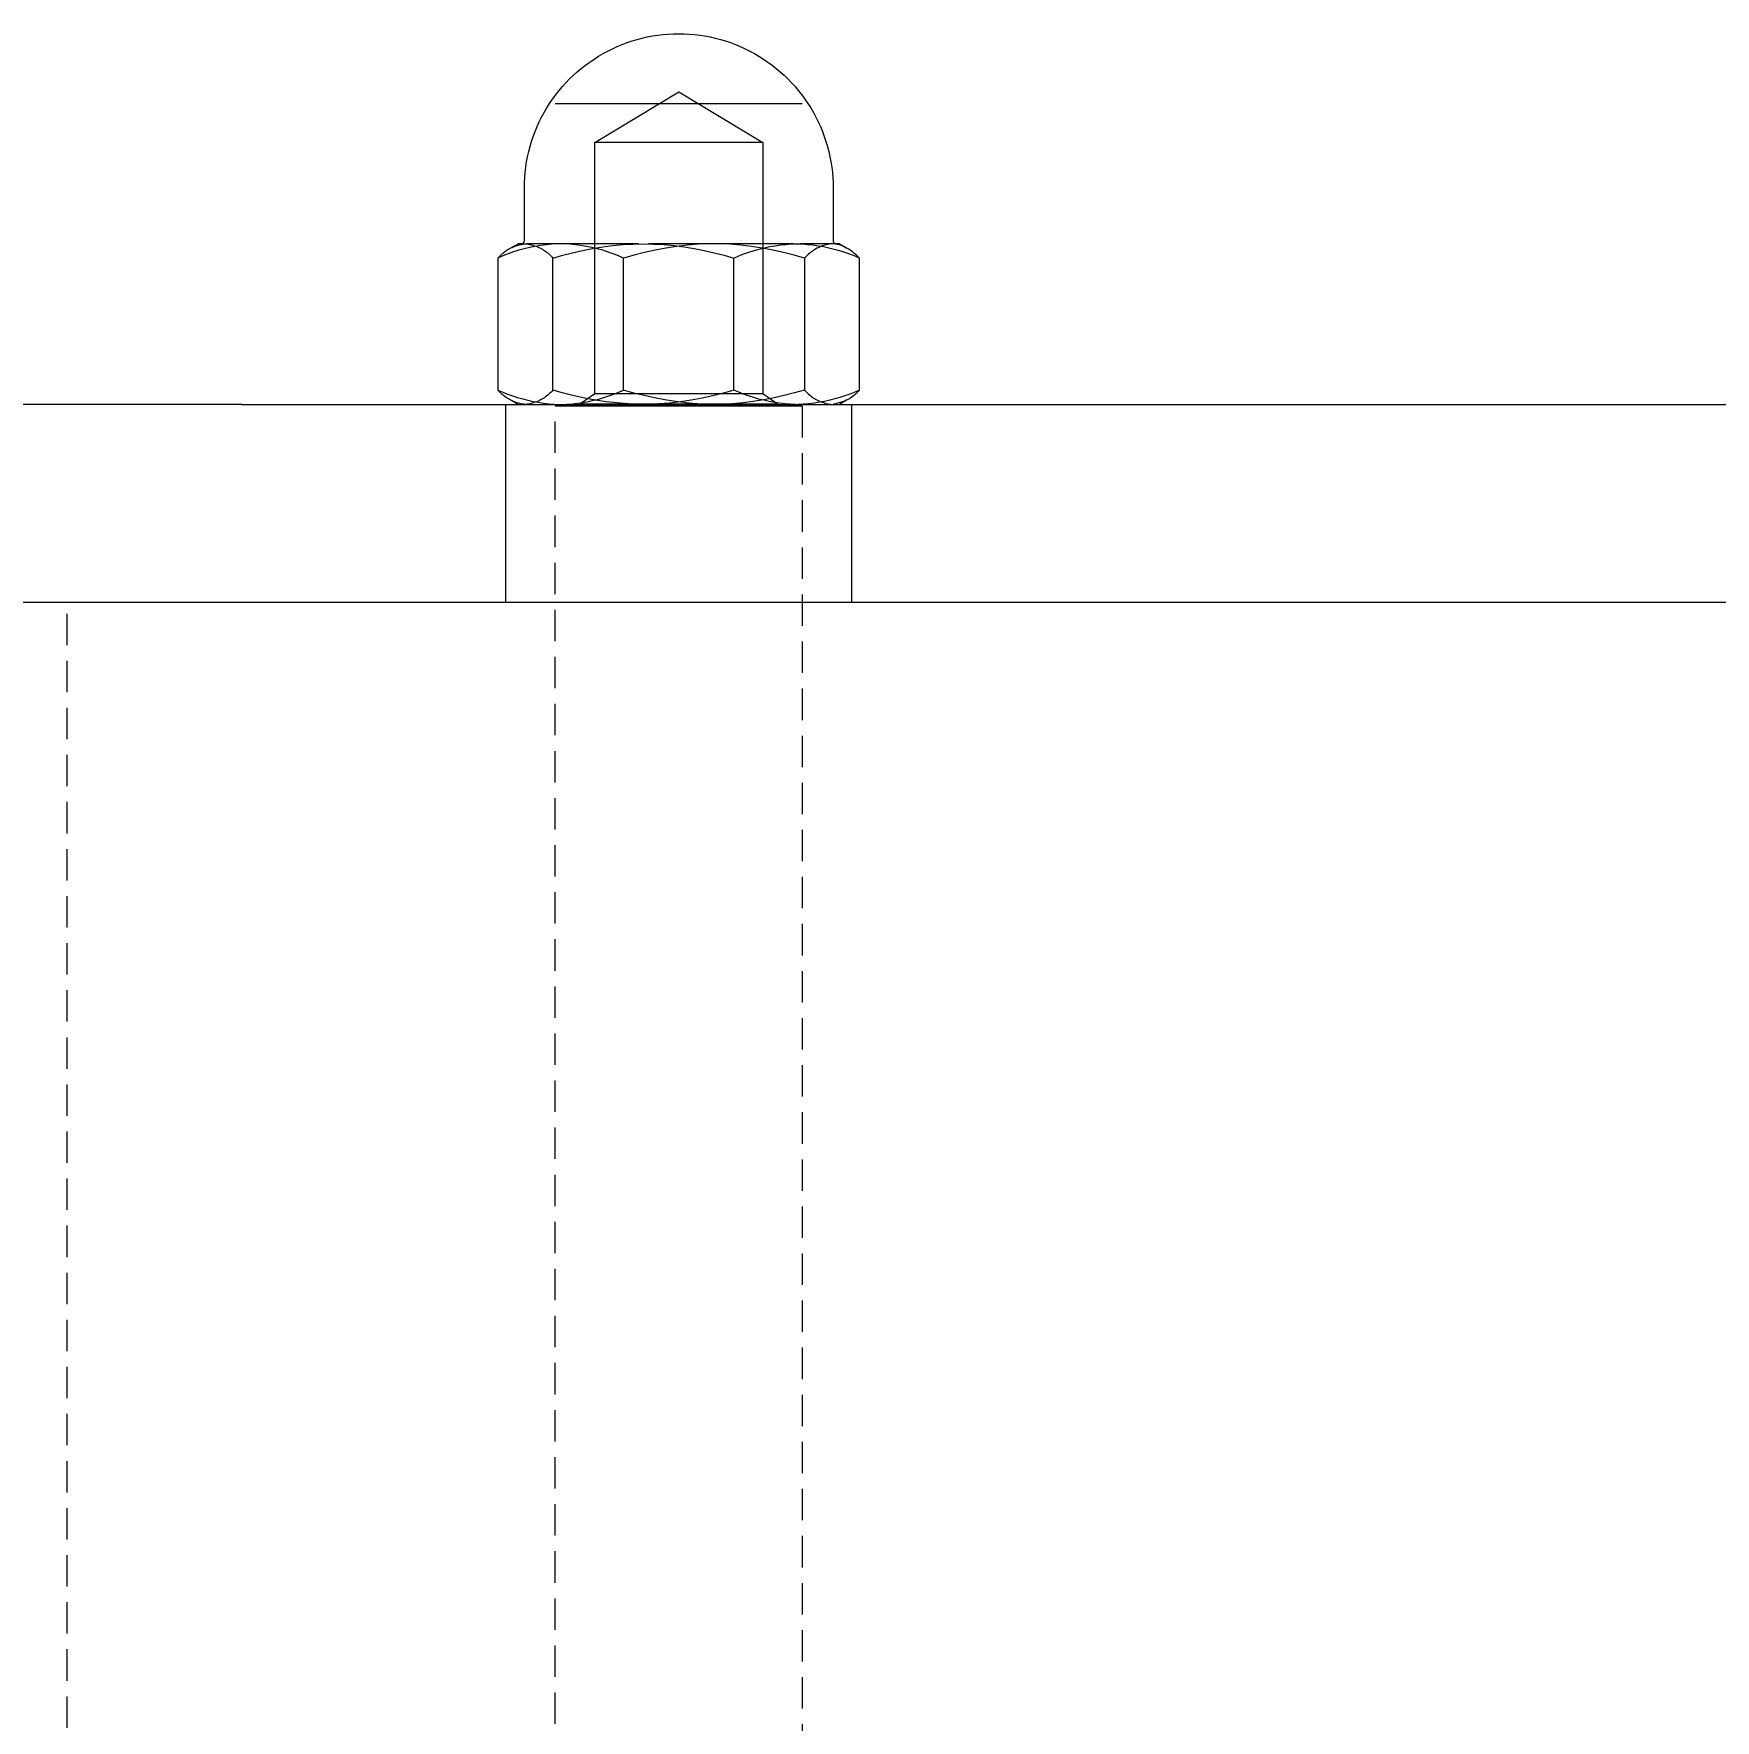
# Model space of a CAD drawing. Header units: millimetres. Extents: x -111 to 4919, y -143 to 3304.
# Drawn here: x 1790.9 to 1859, y 2727.3 to 2795.6 of the extents above; entities that cross this region are included whole.
import ezdxf

# ---------------------------------------------------------------- set-up
doc = ezdxf.new("R2010")
doc.units = ezdxf.units.MM
doc.linetypes.add('HIDDEN', pattern=[1.905, 1.27, -0.635])
for name, color, linetype, lineweight in [('ZANO_R', 7, 'Continuous', 0), ('ZANO_R_przerywana', 7, 'HIDDEN', 0), ('ZANO_W', 1, 'Continuous', 0)]:
    doc.layers.add(name, color=color, linetype=linetype, lineweight=lineweight)
doc.styles.add('Arial', font='arial.ttf')
doc.styles.get("Standard").update_dxf_attribs({"font": 'ARIALUNI.TTF'})
doc.dimstyles.new('pl i ang', dxfattribs={"dimtxt": 50, "dimasz": 50, "dimexe": 1.25, "dimexo": 0.625, "dimgap": 10, "dimtad": 1, "dimtoh": 1, "dimtxsty": 'Standard', "dimcen": 2.5, "dimclrd": 1, "dimclre": 1, "dimclrt": 1, "dimadec": 0, "dimazin": 0, "dimtfac": 1, "dimtmove": 0, "dimatfit": 3, "dimfxl": 1, "dimarcsym": 1})

# ---------------------------------------------------------------- blocks, each defined once
blk = doc.blocks.new('*D397')
at = {"layer": 'ZANO_W', "color": 1, "lineweight": -2}
for p, q in [((100.771, 2762.589), (100.771, 2594.86)), ((2106.327, 2762.589), (2106.327, 2594.86)), ((140.771, 2604.86), (2066.327, 2604.86))]:
    blk.add_line(p, q, dxfattribs=at)
at = {"layer": 'ZANO_W', "color": 1}
for points in [[(140.771, 2611.527), (140.771, 2598.193), (100.771, 2604.86)], [(2066.327, 2598.193), (2066.327, 2611.527), (2106.327, 2604.86)]]:
    blk.add_solid(points, dxfattribs=at)
at = {"layer": 'ZANO_W', "color": 1, "insert": (1103.549, 2635.283), "char_height": 40, "attachment_point": 5, "style": 'Arial'}
blk.add_mtext('2006', dxfattribs=at)

msp = doc.modelspace()

# ---------------------------------------------------------------- linework, layer by layer
at = {"layer": 'ZANO_R'}
for p, q in [((1816.169, 2795.531), (1816.381, 2795.556)), ((1816.381, 2795.556), (1816.594, 2795.574)), ((1816.594, 2795.574), (1816.807, 2795.585)), ((1816.807, 2795.585), (1817.02, 2795.589)), ((1817.02, 2795.589), (1817.233, 2795.585)), ((1817.233, 2795.585), (1817.447, 2795.574)), ((1817.447, 2795.574), (1817.659, 2795.556)), ((1817.659, 2795.556), (1817.871, 2795.531)), ((1813.957, 2794.787), (1814.145, 2794.888)), ((1814.145, 2794.888), (1814.336, 2794.983)), ((1814.336, 2794.983), (1814.53, 2795.072)), ((1814.53, 2795.072), (1814.727, 2795.153)), ((1814.727, 2795.153), (1814.927, 2795.228)), ((1814.927, 2795.228), (1815.129, 2795.296)), ((1815.129, 2795.296), (1815.334, 2795.357)), ((1815.334, 2795.357), (1815.54, 2795.411)), ((1815.54, 2795.411), (1815.748, 2795.458)), ((1815.748, 2795.458), (1815.958, 2795.498)), ((1815.958, 2795.498), (1816.169, 2795.531)), ((1817.871, 2795.531), (1818.082, 2795.498)), ((1818.082, 2795.498), (1818.292, 2795.458)), ((1818.292, 2795.458), (1818.5, 2795.411)), ((1818.5, 2795.411), (1818.706, 2795.357)), ((1818.706, 2795.357), (1818.911, 2795.296)), ((1818.911, 2795.296), (1819.113, 2795.228)), ((1819.113, 2795.228), (1819.313, 2795.153)), ((1819.313, 2795.153), (1819.51, 2795.072)), ((1819.51, 2795.072), (1819.704, 2794.983)), ((1819.704, 2794.983), (1819.895, 2794.888)), ((1819.895, 2794.888), (1820.083, 2794.787)), ((1812.913, 2794.05), (1813.076, 2794.187)), ((1813.076, 2794.187), (1813.244, 2794.319)), ((1813.244, 2794.319), (1813.416, 2794.445)), ((1813.416, 2794.445), (1813.592, 2794.565)), ((1813.592, 2794.565), (1813.773, 2794.679)), ((1813.773, 2794.679), (1813.957, 2794.787)), ((1820.083, 2794.787), (1820.267, 2794.679)), ((1820.267, 2794.679), (1820.448, 2794.565)), ((1820.448, 2794.565), (1820.624, 2794.445)), ((1820.624, 2794.445), (1820.797, 2794.319)), ((1820.797, 2794.319), (1820.964, 2794.187)), ((1820.964, 2794.187), (1821.128, 2794.05)), ((1812.309, 2793.447), (1812.452, 2793.605)), ((1812.452, 2793.605), (1812.601, 2793.758)), ((1812.601, 2793.758), (1812.754, 2793.907)), ((1812.754, 2793.907), (1812.913, 2794.05)), ((1821.128, 2794.05), (1821.286, 2793.907)), ((1821.286, 2793.907), (1821.439, 2793.758)), ((1821.439, 2793.758), (1821.588, 2793.605)), ((1821.588, 2793.605), (1821.731, 2793.447)), ((1811.794, 2792.767), (1811.914, 2792.943)), ((1811.914, 2792.943), (1812.04, 2793.115)), ((1812.04, 2793.115), (1812.172, 2793.283)), ((1812.172, 2793.283), (1812.309, 2793.447)), ((1813.622, 2791.19), (1817.02, 2793.232)), ((1817.02, 2793.232), (1820.418, 2791.19)), ((1821.731, 2793.447), (1821.868, 2793.283)), ((1821.868, 2793.283), (1822, 2793.115)), ((1822, 2793.115), (1822.126, 2792.943)), ((1822.126, 2792.943), (1822.246, 2792.767)), ((1811.376, 2792.023), (1811.471, 2792.214)), ((1811.471, 2792.214), (1811.572, 2792.402)), ((1811.572, 2792.402), (1811.68, 2792.586)), ((1811.68, 2792.586), (1811.794, 2792.767)), ((1812.021, 2792.761), (1812.02, 2792.761)), ((1812.02, 2792.761), (1812.02, 2792.761)), ((1812.02, 2792.761), (1812.02, 2792.761)), ((1812.02, 2792.761), (1812.023, 2792.761)), ((1812.022, 2792.761), (1812.021, 2792.761)), ((1812.023, 2792.761), (1812.046, 2792.761)), ((1812.046, 2792.761), (1812.157, 2792.761)), ((1812.157, 2792.761), (1812.626, 2792.761)), ((1812.626, 2792.761), (1814.265, 2792.761)), ((1814.265, 2792.761), (1822.018, 2792.761)), ((1822.246, 2792.767), (1822.36, 2792.586)), ((1822.36, 2792.586), (1822.468, 2792.402)), ((1822.468, 2792.402), (1822.569, 2792.214)), ((1822.569, 2792.214), (1822.664, 2792.023)), ((1811.131, 2791.432), (1811.206, 2791.632)), ((1811.206, 2791.632), (1811.287, 2791.829)), ((1811.287, 2791.829), (1811.376, 2792.023)), ((1822.664, 2792.023), (1822.753, 2791.829)), ((1822.753, 2791.829), (1822.834, 2791.632)), ((1822.834, 2791.632), (1822.909, 2791.432)), ((1810.901, 2790.611), (1810.948, 2790.819)), ((1810.948, 2790.819), (1811.002, 2791.025)), ((1811.002, 2791.025), (1811.063, 2791.23)), ((1811.063, 2791.23), (1811.131, 2791.432)), ((1816.272, 2791.189), (1813.62, 2791.189)), ((1813.62, 2781.035), (1813.62, 2791.189)), ((1820.42, 2791.189), (1816.272, 2791.189)), ((1820.42, 2791.189), (1820.42, 2781.035)), ((1820.42, 2791.189), (1820.42, 2791.189)), ((1822.909, 2791.432), (1822.977, 2791.23)), ((1822.977, 2791.23), (1823.038, 2791.025)), ((1823.038, 2791.025), (1823.092, 2790.819)), ((1823.092, 2790.819), (1823.139, 2790.611)), ((1810.803, 2789.978), (1810.828, 2790.19)), ((1810.828, 2790.19), (1810.861, 2790.401)), ((1810.861, 2790.401), (1810.901, 2790.611)), ((1823.139, 2790.611), (1823.179, 2790.401)), ((1823.179, 2790.401), (1823.212, 2790.19)), ((1823.212, 2790.19), (1823.237, 2789.978)), ((1810.77, 2789.339), (1810.774, 2789.552)), ((1810.774, 2789.552), (1810.785, 2789.766)), ((1810.785, 2789.766), (1810.803, 2789.978)), ((1823.237, 2789.978), (1823.255, 2789.766)), ((1823.255, 2789.766), (1823.266, 2789.552)), ((1823.266, 2789.552), (1823.27, 2789.339)), ((1810.77, 2787.209), (1810.77, 2789.339)), ((1823.27, 2789.339), (1823.27, 2787.209)), ((1809.814, 2786.631), (1809.855, 2786.669)), ((1809.855, 2786.669), (1809.897, 2786.705)), ((1809.897, 2786.705), (1809.941, 2786.741)), ((1810.117, 2786.681), (1809.906, 2786.598)), ((1809.941, 2786.741), (1809.985, 2786.775)), ((1809.985, 2786.775), (1810.031, 2786.807)), ((1810.031, 2786.807), (1810.078, 2786.838)), ((1810.078, 2786.838), (1810.126, 2786.867)), ((1810.331, 2786.757), (1810.117, 2786.681)), ((1810.126, 2786.867), (1810.175, 2786.894)), ((1810.175, 2786.894), (1810.225, 2786.92)), ((1810.225, 2786.92), (1810.275, 2786.944)), ((1810.25, 2786.933), (1810.52, 2787.089)), ((1810.275, 2786.944), (1810.326, 2786.967)), ((1810.326, 2786.967), (1810.378, 2786.988)), ((1810.547, 2786.825), (1810.331, 2786.757)), ((1810.378, 2786.988), (1810.431, 2787.007)), ((1810.431, 2787.007), (1810.484, 2787.024)), ((1810.484, 2787.024), (1810.538, 2787.039)), ((1810.756, 2787.089), (1810.52, 2787.089)), ((1810.538, 2787.039), (1810.593, 2787.053)), ((1810.766, 2786.885), (1810.547, 2786.825)), ((1810.593, 2787.053), (1810.647, 2787.065)), ((1810.647, 2787.065), (1810.703, 2787.075)), ((1810.662, 2787.091), (1810.666, 2787.091)), ((1810.666, 2787.091), (1810.67, 2787.092)), ((1810.67, 2787.092), (1810.674, 2787.093)), ((1810.674, 2787.093), (1810.678, 2787.093)), ((1810.678, 2787.093), (1810.682, 2787.094)), ((1810.682, 2787.094), (1810.686, 2787.096)), ((1810.686, 2787.096), (1810.69, 2787.097)), ((1810.69, 2787.097), (1810.694, 2787.098)), ((1810.694, 2787.098), (1810.698, 2787.1)), ((1810.698, 2787.1), (1810.702, 2787.101)), ((1810.702, 2787.101), (1810.705, 2787.103)), ((1810.703, 2787.075), (1810.758, 2787.083)), ((1810.705, 2787.103), (1810.709, 2787.105)), ((1810.709, 2787.105), (1810.712, 2787.107)), ((1810.712, 2787.107), (1810.716, 2787.109)), ((1810.716, 2787.109), (1810.719, 2787.111)), ((1810.719, 2787.111), (1810.723, 2787.114)), ((1810.723, 2787.114), (1810.726, 2787.116)), ((1810.726, 2787.116), (1810.729, 2787.119)), ((1810.729, 2787.119), (1810.732, 2787.122)), ((1810.732, 2787.122), (1810.735, 2787.124)), ((1810.735, 2787.124), (1810.738, 2787.127)), ((1810.738, 2787.127), (1810.741, 2787.13)), ((1810.741, 2787.13), (1810.743, 2787.133)), ((1810.743, 2787.133), (1810.746, 2787.137)), ((1810.746, 2787.137), (1810.748, 2787.14)), ((1810.748, 2787.14), (1810.751, 2787.143)), ((1810.751, 2787.143), (1810.753, 2787.147)), ((1810.753, 2787.147), (1810.755, 2787.15)), ((1810.755, 2787.15), (1810.757, 2787.154)), ((1810.757, 2787.154), (1810.759, 2787.158)), ((1810.758, 2787.083), (1810.814, 2787.089)), ((1810.759, 2787.158), (1810.76, 2787.161)), ((1810.76, 2787.161), (1810.762, 2787.165)), ((1810.762, 2787.165), (1810.763, 2787.169)), ((1810.763, 2787.169), (1810.765, 2787.173)), ((1810.765, 2787.173), (1810.766, 2787.177)), ((1810.766, 2787.177), (1810.767, 2787.181)), ((1810.986, 2786.938), (1810.766, 2786.885)), ((1810.767, 2787.181), (1810.768, 2787.185)), ((1810.768, 2787.189), (1810.769, 2787.193)), ((1810.768, 2787.185), (1810.768, 2787.189)), ((1810.769, 2787.193), (1810.77, 2787.197)), ((1810.77, 2787.205), (1810.77, 2787.209)), ((1810.77, 2787.201), (1810.77, 2787.205)), ((1810.77, 2787.197), (1810.77, 2787.201)), ((1810.814, 2787.089), (1810.869, 2787.083)), ((1810.869, 2787.083), (1810.925, 2787.075)), ((1815.392, 2787.089), (1810.877, 2787.089)), ((1810.925, 2787.075), (1810.98, 2787.065)), ((1810.98, 2787.065), (1811.035, 2787.053)), ((1811.208, 2786.983), (1810.986, 2786.938)), ((1811.035, 2787.053), (1811.089, 2787.039)), ((1811.089, 2787.039), (1811.143, 2787.024)), ((1811.143, 2787.024), (1811.196, 2787.006)), ((1811.196, 2787.006), (1811.249, 2786.987)), ((1811.432, 2787.021), (1811.208, 2786.983)), ((1811.249, 2786.987), (1811.301, 2786.967)), ((1811.301, 2786.967), (1811.352, 2786.944)), ((1811.352, 2786.944), (1811.403, 2786.92)), ((1811.403, 2786.92), (1811.453, 2786.894)), ((1811.656, 2787.051), (1811.432, 2787.021)), ((1811.453, 2786.894), (1811.501, 2786.867)), ((1811.501, 2786.867), (1811.549, 2786.837)), ((1811.549, 2786.837), (1811.596, 2786.807)), ((1811.596, 2786.807), (1811.642, 2786.774)), ((1811.642, 2786.774), (1811.687, 2786.741)), ((1811.882, 2787.073), (1811.656, 2787.051)), ((1811.687, 2786.741), (1811.73, 2786.705)), ((1811.73, 2786.705), (1811.773, 2786.669)), ((1811.773, 2786.669), (1811.814, 2786.631)), ((1812.108, 2787.087), (1811.882, 2787.073)), ((1812.325, 2786.625), (1812.725, 2786.729)), ((1812.61, 2787.073), (1812.385, 2787.087)), ((1812.836, 2787.05), (1812.61, 2787.073)), ((1812.725, 2786.729), (1813.128, 2786.82)), ((1813.06, 2787.021), (1812.836, 2787.05)), ((1813.283, 2786.983), (1813.06, 2787.021)), ((1813.128, 2786.82), (1813.534, 2786.898)), ((1813.504, 2786.938), (1813.283, 2786.983)), ((1813.724, 2786.885), (1813.504, 2786.938)), ((1813.534, 2786.898), (1813.943, 2786.963)), ((1813.942, 2786.824), (1813.724, 2786.885)), ((1814.158, 2786.756), (1813.942, 2786.824)), ((1813.943, 2786.963), (1814.353, 2787.014)), ((1814.371, 2786.681), (1814.158, 2786.756)), ((1814.353, 2787.014), (1814.764, 2787.053)), ((1814.582, 2786.598), (1814.371, 2786.681)), ((1814.764, 2787.053), (1815.177, 2787.078)), ((1815.177, 2787.078), (1815.59, 2787.089)), ((1815.638, 2786.741), (1815.212, 2786.632)), ((1815.59, 2787.089), (1816.003, 2787.078)), ((1816.068, 2786.836), (1815.638, 2786.741)), ((1821.655, 2787.089), (1815.789, 2787.089)), ((1816.003, 2787.078), (1816.415, 2787.053)), ((1816.5, 2786.916), (1816.068, 2786.836)), ((1816.415, 2787.053), (1816.827, 2787.015)), ((1816.936, 2786.981), (1816.5, 2786.916)), ((1816.827, 2787.015), (1817.237, 2786.963)), ((1817.373, 2787.031), (1816.936, 2786.981)), ((1817.237, 2786.963), (1817.645, 2786.898)), ((1817.811, 2787.067), (1817.373, 2787.031)), ((1817.645, 2786.898), (1818.051, 2786.82)), ((1818.251, 2787.087), (1817.811, 2787.067)), ((1818.051, 2786.82), (1818.454, 2786.729)), ((1818.454, 2786.729), (1818.854, 2786.625)), ((1819.088, 2787.067), (1818.649, 2787.087)), ((1819.527, 2787.031), (1819.088, 2787.067)), ((1819.451, 2786.596), (1819.655, 2786.677)), ((1819.964, 2786.981), (1819.527, 2787.031)), ((1819.655, 2786.677), (1819.861, 2786.75)), ((1819.861, 2786.75), (1820.07, 2786.817)), ((1820.4, 2786.916), (1819.964, 2786.981)), ((1820.07, 2786.817), (1820.281, 2786.877)), ((1820.281, 2786.877), (1820.494, 2786.929)), ((1820.832, 2786.836), (1820.4, 2786.916)), ((1820.494, 2786.929), (1820.708, 2786.974)), ((1820.708, 2786.974), (1820.924, 2787.012)), ((1821.262, 2786.741), (1820.832, 2786.836)), ((1820.924, 2787.012), (1821.141, 2787.042)), ((1821.141, 2787.042), (1821.359, 2787.065)), ((1821.689, 2786.632), (1821.262, 2786.741)), ((1821.359, 2787.065), (1821.577, 2787.081)), ((1821.577, 2787.081), (1821.796, 2787.089)), ((1821.796, 2787.089), (1822.015, 2787.081)), ((1823.113, 2787.089), (1821.932, 2787.089)), ((1822.015, 2787.081), (1822.234, 2787.065)), ((1822.276, 2786.674), (1822.233, 2786.634)), ((1822.234, 2787.065), (1822.451, 2787.042)), ((1822.32, 2786.711), (1822.276, 2786.674)), ((1822.366, 2786.747), (1822.32, 2786.711)), ((1822.413, 2786.782), (1822.366, 2786.747)), ((1822.461, 2786.815), (1822.413, 2786.782)), ((1822.451, 2787.042), (1822.668, 2787.012)), ((1822.51, 2786.847), (1822.461, 2786.815)), ((1822.56, 2786.877), (1822.51, 2786.847)), ((1822.611, 2786.905), (1822.56, 2786.877)), ((1822.664, 2786.931), (1822.611, 2786.905)), ((1822.716, 2786.956), (1822.664, 2786.931)), ((1822.668, 2787.012), (1822.884, 2786.974)), ((1822.77, 2786.979), (1822.716, 2786.956)), ((1822.824, 2787), (1822.77, 2786.979)), ((1822.88, 2787.019), (1822.824, 2787)), ((1822.935, 2787.036), (1822.88, 2787.019)), ((1822.884, 2786.974), (1823.099, 2786.929)), ((1822.991, 2787.052), (1822.935, 2787.036)), ((1823.048, 2787.065), (1822.991, 2787.052)), ((1823.105, 2787.077), (1823.048, 2787.065)), ((1823.099, 2786.929), (1823.311, 2786.877)), ((1823.163, 2787.087), (1823.105, 2787.077)), ((1823.425, 2787.089), (1823.113, 2787.089)), ((1823.27, 2787.209), (1823.27, 2787.205)), ((1823.27, 2787.205), (1823.27, 2787.201)), ((1823.27, 2787.201), (1823.271, 2787.197)), ((1823.271, 2787.197), (1823.271, 2787.193)), ((1823.271, 2787.193), (1823.272, 2787.189)), ((1823.272, 2787.189), (1823.272, 2787.185)), ((1823.272, 2787.185), (1823.273, 2787.181)), ((1823.273, 2787.181), (1823.274, 2787.177)), ((1823.274, 2787.177), (1823.275, 2787.173)), ((1823.275, 2787.173), (1823.277, 2787.169)), ((1823.277, 2787.169), (1823.278, 2787.166)), ((1823.278, 2787.166), (1823.28, 2787.162)), ((1823.28, 2787.162), (1823.281, 2787.158)), ((1823.281, 2787.158), (1823.283, 2787.154)), ((1823.283, 2787.154), (1823.285, 2787.151)), ((1823.285, 2787.151), (1823.287, 2787.147)), ((1823.287, 2787.147), (1823.289, 2787.144)), ((1823.289, 2787.144), (1823.291, 2787.141)), ((1823.33, 2787.083), (1823.29, 2787.087)), ((1823.291, 2787.141), (1823.294, 2787.137)), ((1823.294, 2787.137), (1823.296, 2787.134)), ((1823.296, 2787.134), (1823.299, 2787.131)), ((1823.299, 2787.131), (1823.302, 2787.128)), ((1823.302, 2787.128), (1823.304, 2787.125)), ((1823.304, 2787.125), (1823.307, 2787.122)), ((1823.307, 2787.122), (1823.31, 2787.12)), ((1823.31, 2787.12), (1823.313, 2787.117)), ((1823.311, 2786.877), (1823.522, 2786.817)), ((1823.313, 2787.117), (1823.317, 2787.114)), ((1823.317, 2787.114), (1823.32, 2787.112)), ((1823.32, 2787.112), (1823.323, 2787.11)), ((1823.323, 2787.11), (1823.327, 2787.108)), ((1823.327, 2787.108), (1823.33, 2787.106)), ((1823.33, 2787.106), (1823.334, 2787.104)), ((1823.371, 2787.078), (1823.33, 2787.083)), ((1823.334, 2787.104), (1823.337, 2787.102)), ((1823.337, 2787.102), (1823.341, 2787.1)), ((1823.341, 2787.1), (1823.345, 2787.099)), ((1823.345, 2787.099), (1823.348, 2787.097)), ((1823.348, 2787.097), (1823.352, 2787.096)), ((1823.352, 2787.096), (1823.356, 2787.095)), ((1823.356, 2787.095), (1823.36, 2787.094)), ((1823.36, 2787.094), (1823.364, 2787.093)), ((1823.364, 2787.093), (1823.368, 2787.092)), ((1823.368, 2787.092), (1823.372, 2787.091)), ((1823.411, 2787.071), (1823.371, 2787.078)), ((1823.372, 2787.091), (1823.376, 2787.091)), ((1823.376, 2787.091), (1823.38, 2787.091)), ((1823.45, 2787.063), (1823.411, 2787.071)), ((1823.499, 2787.089), (1823.425, 2787.089)), ((1823.49, 2787.054), (1823.45, 2787.063)), ((1823.529, 2787.043), (1823.49, 2787.054)), ((1823.516, 2787.089), (1823.499, 2787.089)), ((1823.52, 2787.089), (1823.516, 2787.089)), ((1823.52, 2787.089), (1823.52, 2787.089)), ((1823.52, 2787.089), (1823.52, 2787.089)), ((1823.52, 2787.089), (1823.52, 2787.089)), ((1823.52, 2787.089), (1823.52, 2787.089)), ((1823.52, 2787.089), (1823.828, 2786.911)), ((1823.522, 2786.817), (1823.731, 2786.75)), ((1823.568, 2787.031), (1823.529, 2787.043)), ((1823.606, 2787.018), (1823.568, 2787.031)), ((1823.644, 2787.003), (1823.606, 2787.018)), ((1823.681, 2786.987), (1823.644, 2787.003)), ((1823.718, 2786.97), (1823.681, 2786.987)), ((1823.754, 2786.952), (1823.718, 2786.97)), ((1823.731, 2786.75), (1823.937, 2786.677)), ((1823.79, 2786.933), (1823.754, 2786.952)), ((1823.897, 2786.868), (1823.828, 2786.911)), ((1823.965, 2786.823), (1823.897, 2786.868)), ((1823.937, 2786.677), (1824.141, 2786.596)), ((1824.032, 2786.775), (1823.965, 2786.823)), ((1824.097, 2786.726), (1824.032, 2786.775)), ((1824.161, 2786.674), (1824.097, 2786.726)), ((1824.223, 2786.621), (1824.161, 2786.674)), ((1809.906, 2786.598), (1809.698, 2786.508)), ((1809.698, 2786.508), (1809.736, 2786.55)), ((1809.698, 2786.508), (1809.698, 2781.17)), ((1809.736, 2786.55), (1809.774, 2786.591)), ((1809.774, 2786.591), (1809.814, 2786.631)), ((1811.814, 2786.631), (1811.853, 2786.591)), ((1811.853, 2786.591), (1811.892, 2786.55)), ((1811.892, 2786.55), (1811.929, 2786.508)), ((1811.929, 2786.508), (1812.325, 2786.625)), ((1811.929, 2781.17), (1811.929, 2786.508)), ((1814.79, 2786.508), (1814.582, 2786.598)), ((1815.212, 2786.632), (1814.79, 2786.508)), ((1814.79, 2781.17), (1814.79, 2786.508)), ((1818.854, 2786.625), (1819.251, 2786.508)), ((1819.251, 2786.508), (1819.451, 2786.596)), ((1819.251, 2781.17), (1819.251, 2786.508)), ((1822.111, 2786.508), (1821.689, 2786.632)), ((1822.15, 2786.552), (1822.111, 2786.508)), ((1822.111, 2786.508), (1822.111, 2781.17)), ((1822.191, 2786.594), (1822.15, 2786.552)), ((1822.233, 2786.634), (1822.191, 2786.594)), ((1824.141, 2786.596), (1824.342, 2786.508)), ((1824.283, 2786.566), (1824.223, 2786.621)), ((1824.342, 2786.508), (1824.283, 2786.566)), ((1824.342, 2781.17), (1824.342, 2786.508)), ((1799.342, 2780.589), (1785.2, 2780.589)), ((1799.342, 2780.589), (2103.398, 2780.589)), ((1809.698, 2781.17), (1809.895, 2781.084)), ((1809.736, 2781.128), (1809.698, 2781.17)), ((1809.774, 2781.087), (1809.736, 2781.128)), ((1809.814, 2781.047), (1809.774, 2781.087)), ((1809.855, 2781.009), (1809.814, 2781.047)), ((1809.897, 2780.973), (1809.855, 2781.009)), ((1809.895, 2781.084), (1810.093, 2781.005)), ((1809.941, 2780.937), (1809.897, 2780.973)), ((1809.986, 2780.904), (1809.941, 2780.937)), ((1810.031, 2780.871), (1809.986, 2780.904)), ((1810.02, 2772.589), (1810.02, 2780.589)), ((1810.078, 2780.841), (1810.031, 2780.871)), ((1810.126, 2780.811), (1810.078, 2780.841)), ((1810.093, 2781.005), (1810.295, 2780.933)), ((1810.175, 2780.784), (1810.126, 2780.811)), ((1810.225, 2780.758), (1810.175, 2780.784)), ((1810.275, 2780.734), (1810.225, 2780.758)), ((1810.52, 2780.589), (1810.249, 2780.745)), ((1810.326, 2780.711), (1810.275, 2780.734)), ((1810.295, 2780.933), (1810.498, 2780.867)), ((1810.378, 2780.691), (1810.326, 2780.711)), ((1810.431, 2780.672), (1810.378, 2780.691)), ((1810.484, 2780.654), (1810.431, 2780.672)), ((1810.538, 2780.639), (1810.484, 2780.654)), ((1810.498, 2780.867), (1810.704, 2780.809)), ((1810.593, 2780.625), (1810.538, 2780.639)), ((1810.647, 2780.613), (1810.593, 2780.625)), ((1810.703, 2780.603), (1810.647, 2780.613)), ((1810.758, 2780.595), (1810.703, 2780.603)), ((1810.704, 2780.809), (1810.911, 2780.757)), ((1810.814, 2780.589), (1810.758, 2780.595)), ((1810.877, 2780.596), (1810.819, 2780.589)), ((1810.934, 2780.605), (1810.877, 2780.596)), ((1810.911, 2780.757), (1811.12, 2780.711)), ((1810.992, 2780.616), (1810.934, 2780.605)), ((1811.049, 2780.628), (1810.992, 2780.616)), ((1811.105, 2780.643), (1811.049, 2780.628)), ((1811.161, 2780.66), (1811.105, 2780.643)), ((1811.12, 2780.711), (1811.331, 2780.673)), ((1811.216, 2780.678), (1811.161, 2780.66)), ((1811.271, 2780.699), (1811.216, 2780.678)), ((1811.325, 2780.722), (1811.271, 2780.699)), ((1811.378, 2780.746), (1811.325, 2780.722)), ((1811.331, 2780.673), (1811.542, 2780.642)), ((1811.43, 2780.772), (1811.378, 2780.746)), ((1811.481, 2780.8), (1811.43, 2780.772)), ((1811.531, 2780.83), (1811.481, 2780.8)), ((1811.581, 2780.861), (1811.531, 2780.83)), ((1811.542, 2780.642), (1811.755, 2780.617)), ((1811.629, 2780.894), (1811.581, 2780.861)), ((1811.675, 2780.929), (1811.629, 2780.894)), ((1811.721, 2780.965), (1811.675, 2780.929)), ((1811.765, 2781.003), (1811.721, 2780.965)), ((1811.755, 2780.617), (1811.968, 2780.6)), ((1811.808, 2781.043), (1811.765, 2781.003)), ((1811.85, 2781.084), (1811.808, 2781.043)), ((1811.89, 2781.126), (1811.85, 2781.084)), ((1811.929, 2781.17), (1811.89, 2781.126)), ((1812.354, 2781.045), (1811.929, 2781.17)), ((1811.968, 2780.6), (1812.181, 2780.589)), ((1812.296, 2780.589), (1812.51, 2780.599)), ((1812.783, 2780.936), (1812.354, 2781.045)), ((1812.51, 2780.599), (1812.724, 2780.616)), ((1812.724, 2780.616), (1812.938, 2780.641)), ((1813.215, 2780.841), (1812.783, 2780.936)), ((1812.938, 2780.641), (1813.15, 2780.672)), ((1813.02, 2780.614), (1814.883, 2780.614)), ((1813.02, 2780.589), (1813.02, 2780.614)), ((1813.022, 2780.616), (1813.62, 2781.035)), ((1813.15, 2780.672), (1813.362, 2780.71)), ((1813.65, 2780.761), (1813.215, 2780.841)), ((1813.362, 2780.71), (1813.572, 2780.755)), ((1813.572, 2780.755), (1813.78, 2780.807)), ((1813.62, 2781.035), (1816.272, 2781.035)), ((1814.088, 2780.696), (1813.65, 2780.761)), ((1813.78, 2780.807), (1813.986, 2780.866)), ((1813.986, 2780.866), (1814.191, 2780.932)), ((1814.528, 2780.646), (1814.088, 2780.696)), ((1814.191, 2780.932), (1814.393, 2781.005)), ((1814.393, 2781.005), (1814.593, 2781.084)), ((1814.969, 2780.61), (1814.528, 2780.646)), ((1814.593, 2781.084), (1814.79, 2781.17)), ((1815.202, 2781.05), (1814.79, 2781.17)), ((1814.891, 2780.614), (1816.14, 2780.614)), ((1815.411, 2780.591), (1814.969, 2780.61)), ((1815.618, 2780.944), (1815.202, 2781.05)), ((1816.037, 2780.851), (1815.618, 2780.944)), ((1816.205, 2780.61), (1815.762, 2780.59)), ((1816.458, 2780.771), (1816.037, 2780.851)), ((1816.14, 2780.614), (1821.02, 2780.614)), ((1816.647, 2780.645), (1816.205, 2780.61)), ((1816.272, 2781.035), (1820.42, 2781.035)), ((1816.883, 2780.705), (1816.458, 2780.771)), ((1817.087, 2780.695), (1816.647, 2780.645)), ((1817.309, 2780.652), (1816.883, 2780.705)), ((1817.526, 2780.76), (1817.087, 2780.695)), ((1817.736, 2780.613), (1817.309, 2780.652)), ((1817.962, 2780.84), (1817.526, 2780.76)), ((1817.999, 2780.599), (1817.751, 2780.612)), ((1818.395, 2780.935), (1817.962, 2780.84)), ((1818.247, 2780.591), (1817.999, 2780.599)), ((1818.825, 2781.045), (1818.395, 2780.935)), ((1818.893, 2780.598), (1818.629, 2780.591)), ((1819.251, 2781.17), (1818.825, 2781.045)), ((1819.157, 2780.612), (1818.893, 2780.598)), ((1819.616, 2780.654), (1819.192, 2780.615)), ((1819.447, 2781.084), (1819.251, 2781.17)), ((1819.647, 2781.005), (1819.447, 2781.084)), ((1820.038, 2780.707), (1819.616, 2780.654)), ((1819.849, 2780.932), (1819.647, 2781.005)), ((1820.054, 2780.866), (1819.849, 2780.932)), ((1820.458, 2780.774), (1820.038, 2780.707)), ((1820.26, 2780.807), (1820.054, 2780.866)), ((1820.468, 2780.755), (1820.26, 2780.807)), ((1820.42, 2781.035), (1821.018, 2780.616)), ((1820.876, 2780.853), (1820.458, 2780.774)), ((1820.678, 2780.71), (1820.468, 2780.755)), ((1820.89, 2780.672), (1820.678, 2780.71)), ((1821.291, 2780.946), (1820.876, 2780.853)), ((1821.102, 2780.641), (1820.89, 2780.672)), ((1821.02, 2780.615), (1821.02, 2780.614)), ((1821.02, 2780.614), (1821.02, 2780.589)), ((1821.316, 2780.616), (1821.102, 2780.641)), ((1821.703, 2781.051), (1821.291, 2780.946)), ((1821.53, 2780.599), (1821.316, 2780.616)), ((1821.744, 2780.589), (1821.53, 2780.599)), ((1822.111, 2781.17), (1821.703, 2781.051)), ((1822.072, 2780.6), (1821.859, 2780.589)), ((1822.285, 2780.617), (1822.072, 2780.6)), ((1822.111, 2781.17), (1822.15, 2781.126)), ((1822.15, 2781.126), (1822.19, 2781.084)), ((1822.19, 2781.084), (1822.232, 2781.043)), ((1822.232, 2781.043), (1822.275, 2781.003)), ((1822.275, 2781.003), (1822.319, 2780.965)), ((1822.498, 2780.642), (1822.285, 2780.617)), ((1822.319, 2780.965), (1822.365, 2780.929)), ((1822.365, 2780.929), (1822.412, 2780.894)), ((1822.412, 2780.894), (1822.46, 2780.861)), ((1822.46, 2780.861), (1822.509, 2780.83)), ((1822.709, 2780.673), (1822.498, 2780.642)), ((1822.509, 2780.83), (1822.559, 2780.8)), ((1822.559, 2780.8), (1822.61, 2780.772)), ((1822.61, 2780.772), (1822.662, 2780.746)), ((1822.662, 2780.746), (1822.715, 2780.722)), ((1822.92, 2780.711), (1822.709, 2780.673)), ((1822.715, 2780.722), (1822.769, 2780.699)), ((1822.769, 2780.699), (1822.824, 2780.678)), ((1822.824, 2780.678), (1822.879, 2780.66)), ((1822.879, 2780.66), (1822.935, 2780.643)), ((1823.129, 2780.757), (1822.92, 2780.711)), ((1822.935, 2780.643), (1822.992, 2780.628)), ((1822.992, 2780.628), (1823.049, 2780.616)), ((1823.049, 2780.616), (1823.106, 2780.605)), ((1823.106, 2780.605), (1823.164, 2780.596)), ((1823.336, 2780.809), (1823.129, 2780.757)), ((1823.164, 2780.596), (1823.222, 2780.589)), ((1823.226, 2780.589), (1823.79, 2780.746)), ((1823.542, 2780.867), (1823.336, 2780.809)), ((1823.828, 2780.767), (1823.52, 2780.589)), ((1823.745, 2780.933), (1823.542, 2780.867)), ((1823.947, 2781.005), (1823.745, 2780.933)), ((1823.828, 2780.767), (1823.897, 2780.81)), ((1823.897, 2780.81), (1823.965, 2780.855)), ((1824.146, 2781.084), (1823.947, 2781.005)), ((1823.965, 2780.855), (1824.032, 2780.903)), ((1824.02, 2772.589), (1824.02, 2780.589)), ((1824.032, 2780.903), (1824.097, 2780.952)), ((1824.097, 2780.952), (1824.161, 2781.004)), ((1824.342, 2781.17), (1824.146, 2781.084)), ((1824.161, 2781.004), (1824.223, 2781.057)), ((1824.223, 2781.057), (1824.283, 2781.112)), ((1824.283, 2781.112), (1824.342, 2781.17)), ((1814.265, 2780.517), (1812.021, 2780.517)), ((1822.019, 2780.517), (1814.265, 2780.517)), ((1615.495, 2772.589), (1792.271, 2772.589)), ((1792.271, 2772.589), (2216.535, 2772.589))]:
    msp.add_line(p, q, dxfattribs=at)
msp.add_lwpolyline([(-111.344, 2772.589), (4918.605, 2772.589)], dxfattribs=at)
at = {"layer": 'ZANO_R_przerywana'}
for p, q in [((1812.02, 2660.517), (1812.02, 2780.517)), ((1822.02, 2780.517), (1822.02, 2660.517)), ((1792.271, 2513.675), (1792.271, 2772.589))]:
    msp.add_line(p, q, dxfattribs=at)

# ---------------------------------------------------------------- dimensions: what is measured, and where the dimension line sits
at = {"layer": 'ZANO_W'}
dim = msp.add_linear_dim(base=(2106.327, 2604.86), p1=(100.771, 2772.589), p2=(2106.327, 2772.589), dimstyle='pl i ang', override={"dimtxt": 40, "dimasz": 40, "dimexe": 10, "dimexo": 10, "dimtoh": 0, "dimdec": 0, "dimtxsty": 'Arial', "dimtdec": 0, "dimtmove": 1}, dxfattribs=at)
dim.commit()
dim.dimension.update_dxf_attribs({"geometry": '*D397', "text_midpoint": (1103.549, 2635.283)})

doc.saveas('drawing.dxf')
